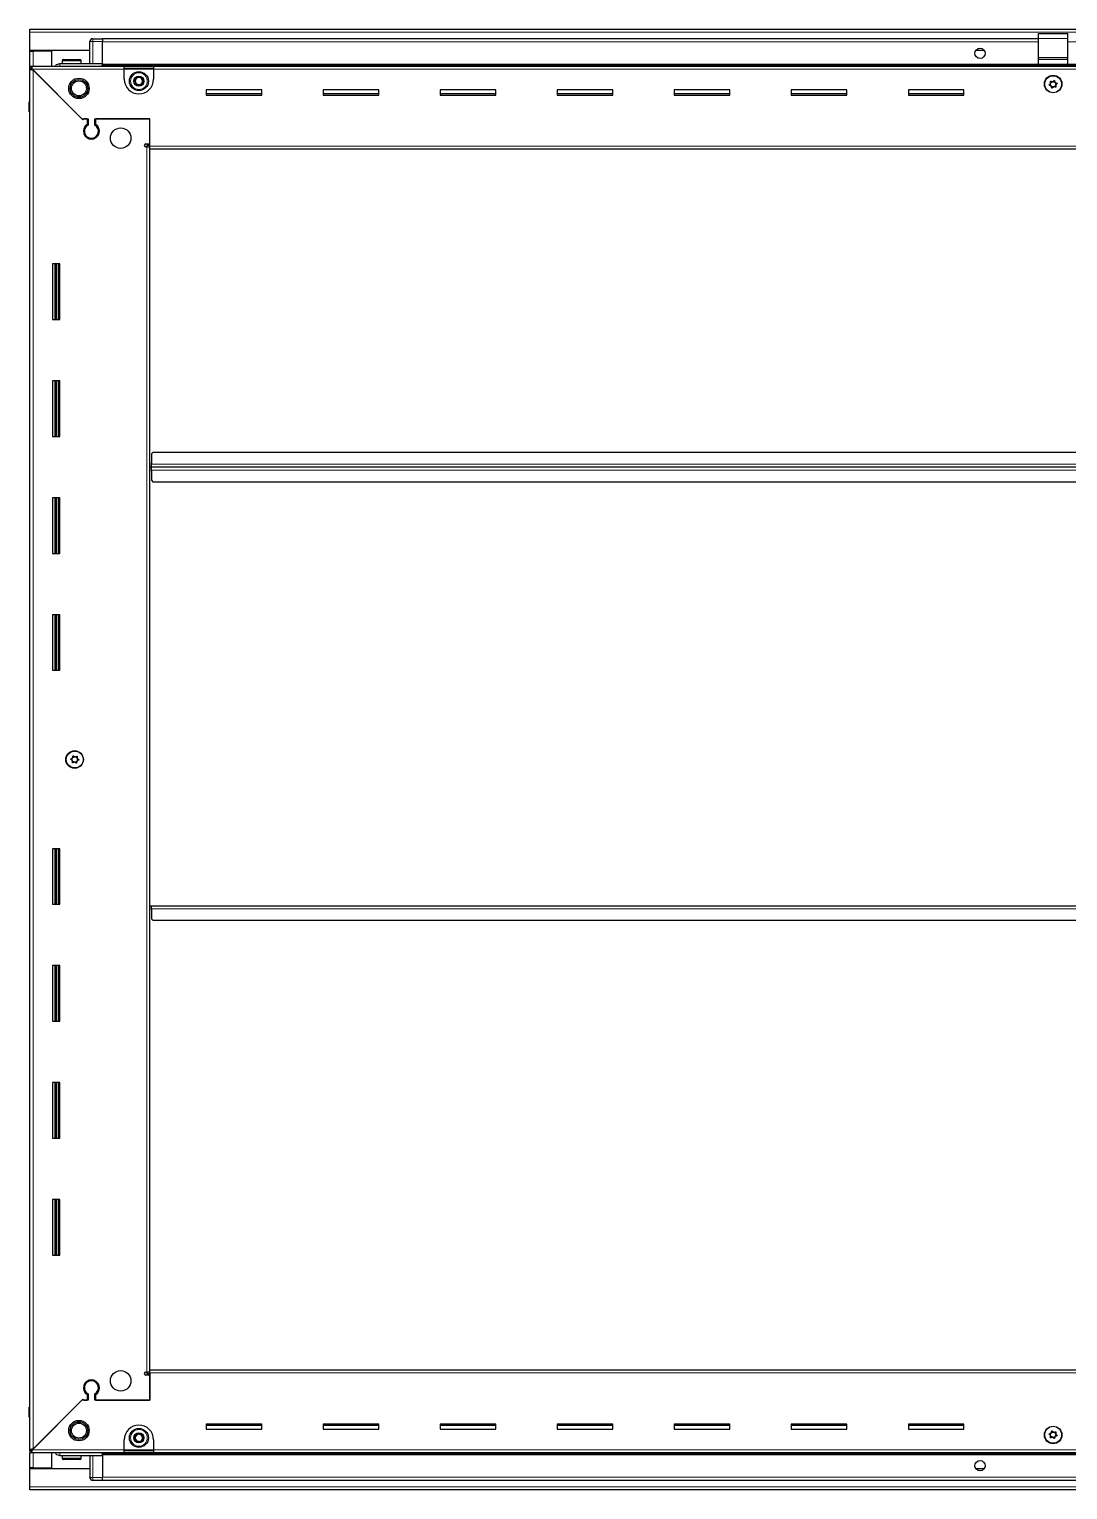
# Model space of a CAD drawing. Header units: millimetres. Extents: x 1219 to 5897, y -844 to 1914.
# Drawn here: x 4421 to 5131, y 677 to 1676 of the extents above; entities that cross this region are included whole.
import ezdxf

# ---------------------------------------------------------------- set-up
doc = ezdxf.new("R2010")
doc.units = ezdxf.units.MM

msp = doc.modelspace()

# ---------------------------------------------------------------- linework, layer by layer
at = {"color": 7, "linetype": 'Continuous', "lineweight": 25}
for p, q in [((4421.93, 1673.72), (4421.93, 1675.82)), ((4421.93, 1675.82), (5820.93, 1675.82)), ((4421.93, 1661.32), (4421.93, 1673.72)), ((4463.6, 1668.82), (4463.6, 1668.82)), ((4464.93, 1669.32), (4471.43, 1669.32)), ((4464.93, 1669.32), (4471.43, 1669.32)), ((4471.43, 1669.32), (4471.43, 1669.32)), ((4471.43, 1669.32), (4471.43, 1669.32)), ((4471.43, 1669.32), (4471.43, 1667.32)), ((5111.43, 1669.17), (4471.43, 1669.17)), ((5111.43, 1672.82), (5131.43, 1672.82)), ((5111.43, 1669.56), (5111.43, 1672.82)), ((5111.43, 1656.41), (5111.43, 1669.56)), ((5131.43, 1669.56), (5131.43, 1672.82)), ((5131.43, 1656.41), (5131.43, 1669.56)), ((4462.93, 1661.32), (4421.93, 1661.32)), ((4421.93, 1660.82), (4421.93, 1661.32)), ((4421.93, 1660.82), (4424.03, 1660.82)), ((4421.93, 1650.57), (4421.93, 1660.82)), ((4423.43, 1660.82), (4423.43, 1661.32)), ((4436.93, 1660.82), (4424.03, 1660.82)), ((4436.93, 1650.57), (4436.93, 1660.82)), ((4462.93, 1652.32), (4462.93, 1667.32)), ((4471.43, 1652.32), (4471.43, 1667.32)), ((5074.3, 1661.32), (5068.55, 1661.32)), ((4421.93, 1649.07), (4421.93, 1650.57)), ((4421.93, 1650.57), (4422.93, 1650.57)), ((4421.93, 1648.57), (4421.93, 1649.07)), ((4421.93, 1649.07), (4422.93, 1649.07)), ((4421.93, 704.07), (4421.93, 1648.57)), ((4423.43, 1648.57), (4421.93, 1648.57)), ((4422.93, 1650.57), (4486.43, 1650.57)), ((4422.93, 1649.07), (4422.93, 1650.57)), ((4423.53, 1648.47), (4457.43, 1614.57)), ((4442.43, 1652.32), (4471.43, 1652.32)), ((4443.93, 1654.22), (4443.93, 1652.32)), ((4444.73, 1655.02), (4456.13, 1655.02)), ((4456.93, 1652.32), (4456.93, 1654.22)), ((4471.35, 1650.57), (4471.43, 1652.29)), ((4471.43, 1652.32), (4471.43, 1651.82)), ((4471.43, 1651.17), (5771.43, 1651.17)), ((4486.43, 1648.47), (4486.43, 1650.57)), ((4486.43, 1650.57), (4506.43, 1650.57)), ((4486.43, 1649.07), (4506.43, 1649.07)), ((4486.43, 1641.57), (4486.43, 1648.47)), ((4506.43, 1650.57), (5736.43, 1650.57)), ((4506.43, 1650.57), (4506.43, 1648.47)), ((4506.43, 1648.47), (4506.43, 1641.57)), ((5111.43, 1655.32), (5111.43, 1656.41)), ((5111.43, 1655.32), (5131.43, 1655.32)), ((5111.43, 1651.82), (5111.43, 1655.32)), ((5111.43, 1651.82), (5131.43, 1651.82)), ((5115.43, 1651.82), (5115.43, 1651.17)), ((5117.93, 1651.17), (5117.93, 1651.82)), ((5124.93, 1651.17), (5124.93, 1651.82)), ((5127.43, 1651.17), (5127.43, 1651.82)), ((5131.43, 1655.32), (5131.43, 1656.41)), ((5131.43, 1651.82), (5131.43, 1655.32)), ((4458.13, 1613.87), (4424.03, 1647.97)), ((4580.43, 1634.32), (4542.43, 1634.32)), ((4542.43, 1634.32), (4542.43, 1630.82)), ((4580.43, 1631.57), (4542.43, 1631.57)), ((4542.43, 1630.82), (4580.43, 1630.82)), ((4580.43, 1630.82), (4580.43, 1634.32)), ((4660.43, 1634.32), (4622.43, 1634.32)), ((4622.43, 1634.32), (4622.43, 1630.82)), ((4660.43, 1631.57), (4622.43, 1631.57)), ((4622.43, 1630.82), (4660.43, 1630.82)), ((4660.43, 1630.82), (4660.43, 1634.32)), ((4740.43, 1634.32), (4702.43, 1634.32)), ((4702.43, 1634.32), (4702.43, 1630.82)), ((4740.43, 1631.57), (4702.43, 1631.57)), ((4702.43, 1630.82), (4740.43, 1630.82)), ((4740.43, 1630.82), (4740.43, 1634.32)), ((4820.43, 1634.32), (4782.43, 1634.32)), ((4782.43, 1634.32), (4782.43, 1630.82)), ((4820.43, 1631.57), (4782.43, 1631.57)), ((4782.43, 1630.82), (4820.43, 1630.82)), ((4820.43, 1630.82), (4820.43, 1634.32)), ((4900.43, 1634.32), (4862.43, 1634.32)), ((4862.43, 1634.32), (4862.43, 1630.82)), ((4900.43, 1631.57), (4862.43, 1631.57)), ((4862.43, 1630.82), (4900.43, 1630.82)), ((4900.43, 1630.82), (4900.43, 1634.32)), ((4980.43, 1634.32), (4942.43, 1634.32)), ((4942.43, 1634.32), (4942.43, 1630.82)), ((4980.43, 1631.57), (4942.43, 1631.57)), ((4942.43, 1630.82), (4980.43, 1630.82)), ((4980.43, 1630.82), (4980.43, 1634.32)), ((5060.43, 1634.32), (5022.43, 1634.32)), ((5022.43, 1634.32), (5022.43, 1630.82)), ((5060.43, 1631.57), (5022.43, 1631.57)), ((5022.43, 1630.82), (5060.43, 1630.82)), ((5060.43, 1630.82), (5060.43, 1634.32)), ((4421.43, 1625.82), (4421.43, 1619.32)), ((4421.43, 1619.32), (4421.43, 1625.82)), ((4421.43, 1619.32), (4421.43, 1619.32)), ((4421.93, 1619.32), (4421.43, 1619.32)), ((4421.58, 1619.32), (4421.58, 733.32)), ((4457.43, 1614.57), (4461.63, 1614.57)), ((4458.83, 1614.57), (4458.13, 1613.87)), ((4460.93, 1614.57), (4458.83, 1614.57)), ((4460.93, 1614.57), (4460.93, 1610.68)), ((4461.63, 1614.57), (4461.63, 1610.29)), ((4466.23, 1614.57), (4503.93, 1614.57)), ((4466.23, 1610.29), (4466.23, 1614.57)), ((4466.93, 1610.68), (4466.93, 1614.57)), ((4503.93, 1614.57), (4466.93, 1614.57)), ((4503.93, 1595.92), (4503.93, 1614.57)), ((4503.93, 1597.32), (4503.93, 1614.57)), ((4461.93, 1601.71), (4461.93, 1600.95)), ((4501.08, 1597.32), (4503.93, 1597.32)), ((4501.83, 1595.32), (4501.08, 1595.32)), ((4501.83, 1595.32), (4503.93, 1595.32)), ((4503.93, 1596.32), (4501.93, 1596.32)), ((4501.93, 1596.32), (4501.93, 1595.32)), ((4503.93, 1593.82), (4503.93, 1595.92)), ((5738.93, 1593.82), (4503.93, 1593.82)), ((4503.93, 758.82), (4503.93, 1593.82)), ((4442.43, 1515.32), (4437.43, 1515.32)), ((4437.43, 1515.32), (4437.43, 1477.32)), ((4439.58, 1477.32), (4439.58, 1515.32)), ((4441.37, 1477.32), (4441.37, 1515.32)), ((4441.4, 1477.32), (4441.4, 1515.32)), ((4442.43, 1477.32), (4442.43, 1515.32)), ((4437.43, 1477.32), (4442.43, 1477.32)), ((4442.43, 1435.32), (4437.43, 1435.32)), ((4437.43, 1435.32), (4437.43, 1397.32)), ((4439.58, 1397.32), (4439.58, 1435.32)), ((4441.37, 1397.32), (4441.37, 1435.32)), ((4441.4, 1397.32), (4441.4, 1435.32)), ((4442.43, 1397.32), (4442.43, 1435.32)), ((4437.43, 1397.32), (4442.43, 1397.32)), ((4504.93, 1379.17), (4504.68, 1379.17)), ((4504.68, 1379.17), (4504.68, 1376.32)), ((4505.93, 1386.32), (4504.93, 1385.32)), ((4504.93, 1385.32), (4504.93, 1378.42)), ((5736.93, 1386.32), (4505.93, 1386.32)), ((4504.68, 1376.32), (4503.93, 1376.32)), ((4504.68, 1376.32), (4504.68, 1373.47)), ((4504.68, 1373.47), (4504.93, 1373.47)), ((4504.93, 1376.32), (4504.93, 1378.42)), ((4504.93, 1374.22), (4504.93, 1376.32)), ((5737.93, 1376.32), (4504.93, 1376.32)), ((4504.93, 1374.22), (4504.93, 1367.32)), ((4504.93, 1367.32), (4505.93, 1366.32)), ((4505.93, 1366.32), (5736.93, 1366.32)), ((4442.43, 1355.32), (4437.43, 1355.32)), ((4437.43, 1355.32), (4437.43, 1317.32)), ((4439.58, 1317.32), (4439.58, 1355.32)), ((4441.37, 1317.32), (4441.37, 1355.32)), ((4441.4, 1317.32), (4441.4, 1355.32)), ((4442.43, 1317.32), (4442.43, 1355.32)), ((4437.43, 1317.32), (4442.43, 1317.32)), ((4442.43, 1275.32), (4437.43, 1275.32)), ((4437.43, 1275.32), (4437.43, 1237.32)), ((4439.58, 1237.32), (4439.58, 1275.32)), ((4441.37, 1237.32), (4441.37, 1275.32)), ((4441.4, 1237.32), (4441.4, 1275.32)), ((4442.43, 1237.32), (4442.43, 1275.32)), ((4437.43, 1237.32), (4442.43, 1237.32)), ((4442.43, 1115.32), (4437.43, 1115.32)), ((4437.43, 1115.32), (4437.43, 1077.32)), ((4439.58, 1077.32), (4439.58, 1115.32)), ((4441.37, 1077.32), (4441.37, 1115.32)), ((4441.4, 1077.32), (4441.4, 1115.32)), ((4442.43, 1077.32), (4442.43, 1115.32)), ((4437.43, 1077.32), (4442.43, 1077.32)), ((4503.93, 1076.32), (4504.68, 1076.32)), ((4504.68, 1076.32), (4504.68, 1073.47)), ((4504.68, 1073.47), (4504.93, 1073.47)), ((4504.93, 1074.22), (4504.93, 1076.32)), ((4504.93, 1076.32), (5737.93, 1076.32)), ((4504.93, 1074.22), (4504.93, 1067.32)), ((4504.93, 1067.32), (4505.93, 1066.32)), ((4505.93, 1066.32), (5736.93, 1066.32)), ((4442.43, 1035.32), (4437.43, 1035.32)), ((4437.43, 1035.32), (4437.43, 997.32)), ((4439.58, 997.32), (4439.58, 1035.32)), ((4441.37, 997.32), (4441.37, 1035.32)), ((4441.4, 997.32), (4441.4, 1035.32)), ((4442.43, 997.32), (4442.43, 1035.32)), ((4437.43, 997.32), (4442.43, 997.32)), ((4442.43, 955.32), (4437.43, 955.32)), ((4437.43, 955.32), (4437.43, 917.32)), ((4439.58, 917.32), (4439.58, 955.32)), ((4441.37, 917.32), (4441.37, 955.32)), ((4441.4, 917.32), (4441.4, 955.32)), ((4442.43, 917.32), (4442.43, 955.32)), ((4437.43, 917.32), (4442.43, 917.32)), ((4442.43, 875.32), (4437.43, 875.32)), ((4437.43, 875.32), (4437.43, 837.32)), ((4439.58, 837.32), (4439.58, 875.32)), ((4441.37, 837.32), (4441.37, 875.32)), ((4441.4, 837.32), (4441.4, 875.32)), ((4442.43, 837.32), (4442.43, 875.32)), ((4437.43, 837.32), (4442.43, 837.32)), ((4461.93, 751.7), (4461.93, 750.94)), ((4501.08, 757.32), (4501.83, 757.32)), ((4503.93, 755.32), (4501.08, 755.32)), ((4503.93, 757.32), (4501.83, 757.32)), ((4501.93, 757.32), (4501.93, 756.32)), ((4501.93, 756.32), (4503.93, 756.32)), ((4503.93, 756.72), (4503.93, 758.82)), ((4503.93, 758.82), (5738.93, 758.82)), ((4503.93, 756.72), (4503.93, 738.07)), ((4503.93, 738.07), (4503.93, 755.32)), ((4460.93, 741.96), (4460.93, 738.07)), ((4461.63, 742.36), (4461.63, 738.07)), ((4466.23, 738.07), (4466.23, 742.36)), ((4466.93, 738.07), (4466.93, 741.96)), ((4421.43, 733.32), (4421.43, 733.32)), ((4421.43, 726.82), (4421.43, 733.32)), ((4421.43, 733.32), (4421.43, 733.32)), ((4421.43, 733.32), (4421.43, 726.82)), ((4421.93, 733.32), (4421.43, 733.32)), ((4457.43, 738.07), (4423.53, 704.17)), ((4424.03, 704.67), (4458.13, 738.77)), ((4461.63, 738.07), (4457.43, 738.07)), ((4458.13, 738.77), (4458.83, 738.07)), ((4458.83, 738.07), (4460.93, 738.07)), ((4503.93, 738.07), (4466.23, 738.07)), ((4466.93, 738.07), (4503.93, 738.07)), ((4421.93, 725.5), (4421.93, 725.5)), ((4580.43, 721.82), (4542.43, 721.82)), ((4542.43, 721.82), (4542.43, 718.32)), ((4542.43, 721.07), (4580.43, 721.07)), ((4580.43, 718.32), (4580.43, 721.82)), ((4660.43, 721.82), (4622.43, 721.82)), ((4622.43, 721.82), (4622.43, 718.32)), ((4622.43, 721.07), (4660.43, 721.07)), ((4660.43, 718.32), (4660.43, 721.82)), ((4740.43, 721.82), (4702.43, 721.82)), ((4702.43, 721.82), (4702.43, 718.32)), ((4702.43, 721.07), (4740.43, 721.07)), ((4740.43, 718.32), (4740.43, 721.82)), ((4820.43, 721.82), (4782.43, 721.82)), ((4782.43, 721.82), (4782.43, 718.32)), ((4782.43, 721.07), (4820.43, 721.07)), ((4820.43, 718.32), (4820.43, 721.82)), ((4900.43, 721.82), (4862.43, 721.82)), ((4862.43, 721.82), (4862.43, 718.32)), ((4862.43, 721.07), (4900.43, 721.07)), ((4900.43, 718.32), (4900.43, 721.82)), ((4980.43, 721.82), (4942.43, 721.82)), ((4942.43, 721.82), (4942.43, 718.32)), ((4942.43, 721.07), (4980.43, 721.07)), ((4980.43, 718.32), (4980.43, 721.82)), ((5060.43, 721.82), (5022.43, 721.82)), ((5022.43, 721.82), (5022.43, 718.32)), ((5022.43, 721.07), (5060.43, 721.07)), ((5060.43, 718.32), (5060.43, 721.82)), ((4486.43, 704.17), (4486.43, 711.07)), ((4506.43, 711.07), (4506.43, 704.17)), ((4542.43, 718.32), (4580.43, 718.32)), ((4622.43, 718.32), (4660.43, 718.32)), ((4702.43, 718.32), (4740.43, 718.32)), ((4782.43, 718.32), (4820.43, 718.32)), ((4862.43, 718.32), (4900.43, 718.32)), ((4942.43, 718.32), (4980.43, 718.32)), ((5022.43, 718.32), (5060.43, 718.32)), ((4421.93, 703.57), (4421.93, 704.07)), ((4423.43, 704.07), (4421.93, 704.07)), ((4421.93, 703.57), (4421.93, 702.07)), ((4422.93, 703.57), (4421.93, 703.57)), ((4421.93, 691.82), (4421.93, 702.07)), ((4422.93, 702.07), (4421.93, 702.07)), ((4422.93, 703.57), (4422.93, 702.07)), ((4486.43, 702.07), (4422.93, 702.07)), ((4436.93, 691.82), (4436.93, 702.07)), ((4442.43, 700.32), (4471.43, 700.32)), ((4443.93, 700.32), (4443.93, 698.42)), ((4456.93, 698.42), (4456.93, 700.32)), ((4462.93, 700.32), (4462.93, 685.32)), ((4471.43, 700.36), (4471.35, 702.07)), ((5771.43, 701.47), (4471.43, 701.47)), ((4471.43, 700.32), (4471.43, 700.82)), ((4471.43, 700.32), (4471.43, 685.32)), ((4486.43, 702.07), (4486.43, 704.17)), ((4506.43, 703.57), (4486.43, 703.57)), ((4506.43, 702.07), (4486.43, 702.07)), ((4506.43, 704.17), (4506.43, 702.07)), ((5736.43, 702.07), (4506.43, 702.07)), ((4424.03, 691.82), (4421.93, 691.82)), ((4421.93, 691.32), (4421.93, 691.82)), ((4421.93, 678.92), (4421.93, 691.32)), ((4421.93, 691.32), (4462.93, 691.32)), ((4423.43, 691.32), (4423.43, 691.82)), ((4424.03, 691.82), (4436.93, 691.82)), ((4448.5, 697.62), (4444.73, 697.62)), ((4456.13, 697.62), (4448.5, 697.62)), ((5068.55, 691.32), (5074.3, 691.32)), ((4462.93, 685.32), (4462.93, 685.32)), ((4464.93, 683.32), (4471.43, 683.32)), ((4464.93, 683.32), (4471.43, 683.32)), ((4471.43, 683.32), (4471.43, 685.32)), ((4471.43, 683.47), (5771.43, 683.47)), ((4471.43, 683.32), (4471.43, 683.32)), ((4421.93, 676.82), (4421.93, 678.92)), ((5820.93, 676.82), (4421.93, 676.82))]:
    msp.add_line(p, q, dxfattribs=at)
at = {"color": 8, "linetype": 'Continuous', "lineweight": 18}
for p, q in [((5820.93, 1673.72), (4421.93, 1673.72)), ((4464.93, 1669.32), (4464.93, 1667.32)), ((5111.43, 1669.56), (5131.43, 1669.56)), ((4424.03, 1660.82), (4424.03, 1661.32)), ((4424.03, 1650.57), (4424.03, 1660.82)), ((4462.93, 1667.32), (4464.93, 1667.32)), ((4464.93, 1667.32), (4464.93, 1652.32)), ((4471.43, 1667.32), (4464.93, 1667.32)), ((5111.43, 1667.17), (4471.43, 1667.17)), ((5771.43, 1667.17), (5131.43, 1667.17)), ((4486.43, 1648.47), (4423.53, 1648.47)), ((4443.93, 1654.22), (4456.93, 1654.22)), ((5111.43, 1651.82), (4471.43, 1651.82)), ((5771.43, 1650.59), (4471.43, 1650.59)), ((4486.43, 1648.47), (4506.43, 1648.47)), ((5736.43, 1648.47), (4506.43, 1648.47)), ((5111.43, 1656.41), (5131.43, 1656.41)), ((5117.43, 1651.17), (5117.43, 1651.82)), ((5125.43, 1651.17), (5125.43, 1651.82)), ((5771.43, 1651.82), (5131.43, 1651.82)), ((4424.03, 1647.97), (4424.03, 704.67)), ((4421.93, 1625.82), (4421.43, 1625.82)), ((4501.83, 757.32), (4501.83, 1595.32)), ((4503.93, 1595.92), (5738.93, 1595.92)), ((4438.93, 1515.32), (4438.93, 1477.32)), ((4440.16, 1515.32), (4440.16, 1477.32)), ((4438.93, 1435.32), (4438.93, 1397.32)), ((4440.16, 1435.32), (4440.16, 1397.32)), ((5737.93, 1378.42), (4504.93, 1378.42)), ((4504.93, 1374.22), (5737.93, 1374.22)), ((4438.93, 1355.32), (4438.93, 1317.32)), ((4440.16, 1355.32), (4440.16, 1317.32)), ((4438.93, 1275.32), (4438.93, 1237.32)), ((4440.16, 1275.32), (4440.16, 1237.32)), ((4438.93, 1115.32), (4438.93, 1077.32)), ((4440.16, 1115.32), (4440.16, 1077.32)), ((4504.93, 1074.22), (5737.93, 1074.22)), ((4438.93, 1035.32), (4438.93, 997.32)), ((4440.16, 1035.32), (4440.16, 997.32)), ((4438.93, 955.32), (4438.93, 917.32)), ((4440.16, 955.32), (4440.16, 917.32)), ((4438.93, 875.32), (4438.93, 837.32)), ((4440.16, 875.32), (4440.16, 837.32)), ((5738.93, 756.72), (4503.93, 756.72)), ((4421.93, 726.82), (4421.43, 726.82)), ((4423.53, 704.17), (4486.43, 704.17)), ((4424.03, 691.82), (4424.03, 702.07)), ((4464.93, 685.32), (4464.93, 700.32)), ((4471.43, 702.06), (5771.43, 702.06)), ((4471.43, 700.82), (5771.43, 700.82)), ((4506.43, 704.17), (4486.43, 704.17)), ((4506.43, 704.17), (5736.43, 704.17)), ((4424.03, 691.32), (4424.03, 691.82)), ((4448.23, 698.42), (4443.93, 698.42)), ((4456.93, 698.42), (4448.23, 698.42)), ((4462.93, 685.32), (4464.93, 685.32)), ((4464.93, 683.32), (4464.93, 685.32)), ((4471.43, 685.32), (4464.93, 685.32)), ((4471.43, 685.47), (5771.43, 685.47)), ((5820.93, 678.92), (4421.93, 678.92))]:
    msp.add_line(p, q, dxfattribs=at)
at = {"color": 7, "linetype": 'Continuous', "lineweight": 25, "flags": 128}
msp.add_lwpolyline([(4463.07, 684.57), (4462.96, 684.93), (4462.93, 685.32)], dxfattribs=at)
at = {"color": 7, "linetype": 'Continuous', "lineweight": 25}
for centre, radius in [((5071.43, 1659.32), 3.5), ((4455.43, 1635.32), 7), ((4455.43, 1635.32), 6.02), ((4455.43, 1635.32), 5.1), ((4496.43, 1640.32), 6.5), ((4496.43, 1640.32), 3.46), ((5121.43, 1638.32), 6), ((5121.43, 1638.17), 5.79), ((5121.43, 1638.17), 1.85), ((4483.93, 1601.32), 7), ((4452.43, 1176.32), 6), ((4452.58, 1176.32), 5.79), ((4452.58, 1176.32), 1.85), ((4483.93, 751.32), 7), ((4455.43, 717.32), 7), ((4455.43, 717.32), 6.02), ((4455.43, 717.32), 5.1), ((5121.43, 714.32), 6), ((5121.43, 714.47), 5.79), ((4496.43, 712.32), 6.5), ((4496.43, 712.32), 3.46), ((5121.43, 714.47), 1.85), ((5071.43, 693.32), 3.5)]:
    msp.add_circle(centre, radius, dxfattribs=at)
at = {"color": 8, "linetype": 'Continuous', "lineweight": 18}
for centre in [(4496.43, 1640.32), (4496.43, 712.32)]:
    msp.add_circle(centre, 5.7, dxfattribs=at)
at = {"color": 7, "linetype": 'Continuous', "lineweight": 25}
for centre, radius, start, end in [((4464.93, 1667.32), 2, 90, 180), ((4464.93, 1667.32), 2, 90, 131.40962), ((4444.73, 1654.22), 0.8, 90, 180), ((4456.13, 1654.22), 0.8, 0, 90), ((4462.73, 1652.52), 0.2, 270, 0), ((4496.43, 1641.57), 10, 180, 270), ((4496.43, 1640.32), 2.5, 134.01559, 194.01559), ((4496.43, 1640.32), 2.5, 194.01559, 254.01559), ((4496.43, 1640.32), 2.5, 74.01559, 134.01559), ((4496.43, 1640.32), 2.5, 254.01559, 314.01559), ((4496.43, 1641.57), 10, 270, 0), ((4496.43, 1640.32), 2.5, 14.01559, 74.01559), ((4496.43, 1640.32), 2.5, 314.01559, 14.01559), ((4423.43, 1625.82), 2, 138.59038, 180), ((4463.93, 1606.07), 5.5, 123.05573, 56.94427), ((4463.93, 1606.07), 4.8, 118.63099, 61.36901), ((4501.08, 1596.32), 1, 90, 270), ((4463.93, 746.57), 5.5, 303.05573, 236.94427), ((4463.93, 746.57), 4.8, 298.63099, 241.36901), ((4501.08, 756.32), 1, 90, 270), ((4423.43, 726.82), 2, 180, 221.40962), ((4496.43, 711.07), 10, 90, 180), ((4496.43, 711.07), 10, 0, 90), ((4496.43, 712.32), 2.5, 127.47401, 187.47401), ((4496.43, 712.32), 2.5, 187.47401, 247.47401), ((4496.43, 712.32), 2.5, 67.47401, 127.47401), ((4496.43, 712.32), 2.5, 247.47401, 307.47401), ((4496.43, 712.32), 2.5, 7.47401, 67.47401), ((4496.43, 712.32), 2.5, 307.47401, 7.47401), ((4462.73, 700.12), 0.2, 0, 90), ((4444.73, 698.42), 0.8, 180, 270), ((4456.13, 698.42), 0.8, 270, 0), ((4464.93, 685.32), 2, 180, 270)]:
    msp.add_arc(centre, radius, start, end, dxfattribs=at)
for points, knots in [([(4421.93, 1648.57), (4421.95, 1648.53), (4422, 1648.44), (4422.4, 1648.3), (4422.96, 1648.17), (4423.54, 1648.06), (4423.9, 1648), (4424.03, 1647.97)], [0, 0, 0, 0, 0.230255, 0.448522, 0.666786, 0.88505, 1, 1, 1, 1]), ([(4423.53, 1648.47), (4423.48, 1648.73), (4423.39, 1649.22), (4423.26, 1649.86), (4423.13, 1650.33), (4423.02, 1650.55), (4422.95, 1650.57), (4422.93, 1650.57)], [0, 0, 0, 0, 0.230255, 0.448522, 0.666786, 0.88505, 1, 1, 1, 1]), ([(4439.21, 1650.57), (4439.33, 1650.77), (4439.72, 1651.42), (4440.87, 1652.13), (4441.91, 1652.26), (4442.43, 1652.32)], [0, 0, 0, 0, 0.18225, 0.591125, 1, 1, 1, 1]), ([(4471.43, 1652.32), (4471.43, 1652.29), (4471.43, 1652.21), (4471.43, 1651.59), (4471.43, 1651.03), (4471.43, 1650.66), (4471.43, 1650.65)], [0, 0, 0, 0, 0.330267, 0.660534, 0.990802, 1, 1, 1, 1]), ([(4493.65, 1641.12), (4494.02, 1641.48), (4494.72, 1642.15), (4495.41, 1642.81), (4495.73, 1643.12)], [0, 0, 0, 0, 0.534686, 1, 1, 1, 1]), ([(4494.35, 1638.32), (4494.27, 1638.65), (4494.07, 1639.45), (4493.83, 1640.42), (4493.68, 1641), (4493.65, 1641.12)], [0, 0, 0, 0, 0.362901, 0.866875, 1, 1, 1, 1]), ([(4495.73, 1643.12), (4496.22, 1642.98), (4497.15, 1642.72), (4498.07, 1642.45), (4498.5, 1642.33)], [0, 0, 0, 0, 0.534686, 1, 1, 1, 1]), ([(4499.2, 1639.53), (4498.83, 1639.17), (4498.14, 1638.5), (4497.45, 1637.83), (4497.13, 1637.52)], [0, 0, 0, 0, 0.534686, 1, 1, 1, 1]), ([(4498.5, 1642.33), (4498.53, 1642.21), (4498.68, 1641.63), (4498.92, 1640.66), (4499.12, 1639.86), (4499.2, 1639.53)], [0, 0, 0, 0, 0.133125, 0.637099, 1, 1, 1, 1]), ([(5119.54, 1640.24), (5119.53, 1640.23), (5119.52, 1640.21), (5119.51, 1640.15), (5119.52, 1640.01), (5119.62, 1639.64), (5119.75, 1639.11), (5119.59, 1638.5), (5119.23, 1638.13), (5118.93, 1637.88), (5118.75, 1637.72), (5118.7, 1637.64), (5118.69, 1637.6), (5118.69, 1637.57), (5118.71, 1637.54), (5118.76, 1637.49), (5119.01, 1637.39), (5119.47, 1637.29), (5120.11, 1636.98), (5120.36, 1636.31), (5120.42, 1635.84), (5120.5, 1635.58), (5120.54, 1635.53), (5120.56, 1635.51), (5120.6, 1635.5), (5120.63, 1635.51), (5120.67, 1635.52), (5120.74, 1635.57), (5120.91, 1635.72), (5121.18, 1635.99), (5121.58, 1636.31), (5122.21, 1636.42), (5122.71, 1636.23), (5123.08, 1636.1), (5123.23, 1636.07), (5123.29, 1636.09), (5123.31, 1636.1), (5123.33, 1636.13), (5123.34, 1636.19), (5123.33, 1636.34), (5123.24, 1636.71), (5123.1, 1637.23), (5123.27, 1637.84), (5123.62, 1638.21), (5123.93, 1638.46), (5124.1, 1638.63), (5124.15, 1638.71), (5124.17, 1638.75), (5124.16, 1638.78), (5124.14, 1638.81), (5124.09, 1638.85), (5123.84, 1638.95), (5123.38, 1639.06), (5122.74, 1639.37), (5122.49, 1640.03), (5122.43, 1640.51), (5122.35, 1640.76), (5122.31, 1640.82), (5122.29, 1640.84), (5122.26, 1640.85), (5122.22, 1640.84), (5122.18, 1640.82), (5122.11, 1640.78), (5121.94, 1640.63), (5121.67, 1640.36), (5121.27, 1640.04), (5120.65, 1639.93), (5120.14, 1640.11), (5119.77, 1640.25), (5119.62, 1640.27), (5119.57, 1640.26), (5119.55, 1640.25), (5119.54, 1640.24)], [0, 0, 0, 0, 0.002009, 0.00442, 0.009365, 0.025528, 0.067705, 0.095786, 0.124646, 0.150342, 0.160519, 0.163394, 0.165697, 0.167245, 0.168874, 0.17077, 0.178606, 0.211994, 0.249994, 0.287995, 0.321383, 0.329219, 0.331115, 0.332744, 0.334292, 0.336217, 0.338535, 0.341318, 0.349662, 0.375358, 0.404217, 0.432298, 0.474475, 0.490639, 0.496669, 0.49844, 0.5, 0.502009, 0.50442, 0.509365, 0.525528, 0.567705, 0.595786, 0.624646, 0.650342, 0.660519, 0.663394, 0.665697, 0.667245, 0.668874, 0.67077, 0.678606, 0.711994, 0.749994, 0.787995, 0.821383, 0.829219, 0.831115, 0.832744, 0.834292, 0.836217, 0.838535, 0.841318, 0.849662, 0.875358, 0.904217, 0.932298, 0.974475, 0.990639, 0.996669, 0.99844, 1, 1, 1, 1]), ([(4497.13, 1637.52), (4496.63, 1637.66), (4495.7, 1637.93), (4494.78, 1638.19), (4494.35, 1638.32)], [0, 0, 0, 0, 0.534686, 1, 1, 1, 1]), ([(4454.21, 1178.6), (4454.2, 1178.6), (4454.18, 1178.61), (4454.12, 1178.61), (4453.98, 1178.57), (4453.63, 1178.4), (4453.15, 1178.15), (4452.52, 1178.19), (4452.08, 1178.47), (4451.77, 1178.71), (4451.58, 1178.85), (4451.49, 1178.88), (4451.45, 1178.89), (4451.42, 1178.87), (4451.39, 1178.85), (4451.36, 1178.79), (4451.31, 1178.53), (4451.31, 1178.05), (4451.13, 1177.36), (4450.54, 1176.98), (4450.09, 1176.82), (4449.85, 1176.7), (4449.8, 1176.64), (4449.79, 1176.61), (4449.79, 1176.58), (4449.8, 1176.55), (4449.83, 1176.51), (4449.89, 1176.46), (4450.07, 1176.32), (4450.39, 1176.11), (4450.79, 1175.79), (4451.02, 1175.2), (4450.94, 1174.66), (4450.89, 1174.28), (4450.9, 1174.13), (4450.92, 1174.07), (4450.94, 1174.05), (4450.98, 1174.03), (4451.03, 1174.04), (4451.17, 1174.08), (4451.52, 1174.25), (4452, 1174.49), (4452.63, 1174.46), (4453.07, 1174.18), (4453.38, 1173.94), (4453.57, 1173.8), (4453.66, 1173.77), (4453.7, 1173.76), (4453.74, 1173.77), (4453.76, 1173.8), (4453.79, 1173.86), (4453.84, 1174.12), (4453.84, 1174.6), (4454.02, 1175.29), (4454.62, 1175.67), (4455.06, 1175.82), (4455.3, 1175.95), (4455.35, 1176), (4455.36, 1176.03), (4455.36, 1176.06), (4455.35, 1176.1), (4455.32, 1176.13), (4455.27, 1176.19), (4455.08, 1176.33), (4454.76, 1176.53), (4454.37, 1176.86), (4454.13, 1177.45), (4454.21, 1177.98), (4454.26, 1178.37), (4454.26, 1178.52), (4454.23, 1178.57), (4454.22, 1178.59), (4454.21, 1178.6)], [0, 0, 0, 0, 0.002009, 0.00442, 0.009365, 0.025528, 0.067705, 0.095786, 0.124646, 0.150342, 0.160519, 0.163394, 0.165697, 0.167245, 0.168874, 0.17077, 0.178606, 0.211994, 0.249994, 0.287995, 0.321383, 0.329219, 0.331115, 0.332744, 0.334292, 0.336217, 0.338535, 0.341318, 0.349662, 0.375358, 0.404217, 0.432298, 0.474475, 0.490639, 0.496669, 0.49844, 0.5, 0.502009, 0.50442, 0.509365, 0.525528, 0.567705, 0.595786, 0.624646, 0.650342, 0.660519, 0.663394, 0.665697, 0.667245, 0.668874, 0.67077, 0.678606, 0.711994, 0.749994, 0.787995, 0.821383, 0.829219, 0.831115, 0.832744, 0.834292, 0.836217, 0.838535, 0.841318, 0.849662, 0.875358, 0.904217, 0.932298, 0.974475, 0.990639, 0.996669, 0.99844, 1, 1, 1, 1]), ([(4493.76, 713.43), (4493.86, 713.51), (4494.33, 713.87), (4495.12, 714.48), (4495.78, 714.98), (4496.05, 715.19)], [0, 0, 0, 0, 0.133125, 0.637099, 1, 1, 1, 1]), ([(4494.13, 710.57), (4494.07, 711.08), (4493.94, 712.03), (4493.82, 712.99), (4493.76, 713.43)], [0, 0, 0, 0, 0.5346859, 1, 1, 1, 1]), ([(4496.8, 709.46), (4496.33, 709.66), (4495.43, 710.03), (4494.55, 710.4), (4494.13, 710.57)], [0, 0, 0, 0, 0.534686, 1, 1, 1, 1]), ([(4496.05, 715.19), (4496.53, 714.99), (4497.42, 714.62), (4498.3, 714.25), (4498.72, 714.08)], [0, 0, 0, 0, 0.534686, 1, 1, 1, 1]), ([(4499.09, 711.22), (4498.82, 711.01), (4498.17, 710.51), (4497.38, 709.9), (4496.9, 709.54), (4496.8, 709.46)], [0, 0, 0, 0, 0.3629006, 0.8668753, 1, 1, 1, 1]), ([(4498.72, 714.08), (4498.78, 713.57), (4498.91, 712.61), (4499.03, 711.66), (4499.09, 711.22)], [0, 0, 0, 0, 0.534686, 1, 1, 1, 1]), ([(5119.54, 712.4), (5119.55, 712.4), (5119.57, 712.38), (5119.63, 712.38), (5119.78, 712.4), (5120.14, 712.54), (5120.65, 712.72), (5121.27, 712.61), (5121.67, 712.29), (5121.95, 712.01), (5122.13, 711.85), (5122.21, 711.81), (5122.25, 711.8), (5122.29, 711.81), (5122.31, 711.83), (5122.35, 711.88), (5122.43, 712.14), (5122.49, 712.61), (5122.74, 713.28), (5123.38, 713.59), (5123.84, 713.69), (5124.09, 713.79), (5124.14, 713.84), (5124.16, 713.87), (5124.17, 713.9), (5124.16, 713.93), (5124.13, 713.97), (5124.08, 714.04), (5123.92, 714.19), (5123.62, 714.43), (5123.27, 714.8), (5123.1, 715.41), (5123.24, 715.94), (5123.33, 716.32), (5123.35, 716.47), (5123.33, 716.52), (5123.31, 716.55), (5123.28, 716.56), (5123.22, 716.57), (5123.08, 716.54), (5122.71, 716.41), (5122.21, 716.23), (5121.58, 716.34), (5121.18, 716.66), (5120.9, 716.94), (5120.72, 717.09), (5120.64, 717.14), (5120.6, 717.15), (5120.56, 717.14), (5120.54, 717.12), (5120.5, 717.06), (5120.42, 716.81), (5120.36, 716.33), (5120.11, 715.67), (5119.47, 715.36), (5119.01, 715.25), (5118.76, 715.15), (5118.71, 715.11), (5118.69, 715.08), (5118.69, 715.05), (5118.7, 715.01), (5118.72, 714.98), (5118.77, 714.91), (5118.93, 714.76), (5119.23, 714.52), (5119.59, 714.14), (5119.75, 713.53), (5119.62, 713.01), (5119.52, 712.63), (5119.51, 712.48), (5119.52, 712.43), (5119.53, 712.41), (5119.54, 712.4)], [0, 0, 0, 0, 0.002009, 0.00442, 0.009365, 0.025528, 0.067705, 0.095786, 0.124646, 0.150342, 0.160519, 0.163394, 0.165697, 0.167245, 0.168874, 0.17077, 0.178606, 0.211994, 0.249994, 0.287995, 0.321383, 0.329219, 0.331115, 0.332744, 0.334292, 0.336217, 0.338535, 0.341318, 0.349662, 0.375358, 0.404217, 0.432298, 0.474475, 0.490639, 0.496669, 0.49844, 0.5, 0.502009, 0.50442, 0.509365, 0.525528, 0.567705, 0.595786, 0.624646, 0.650342, 0.660519, 0.663394, 0.665697, 0.667245, 0.668874, 0.67077, 0.678606, 0.711994, 0.749994, 0.787995, 0.821383, 0.829219, 0.831115, 0.832744, 0.834292, 0.836217, 0.838535, 0.841318, 0.849662, 0.875358, 0.904217, 0.932298, 0.974475, 0.990639, 0.996669, 0.99844, 1, 1, 1, 1]), ([(4424.03, 704.67), (4423.77, 704.63), (4423.28, 704.54), (4422.64, 704.4), (4422.17, 704.27), (4421.95, 704.16), (4421.93, 704.1), (4421.93, 704.07)], [0, 0, 0, 0, 0.230255, 0.448522, 0.666786, 0.88505, 1, 1, 1, 1]), ([(4422.93, 702.07), (4422.97, 702.1), (4423.06, 702.15), (4423.2, 702.55), (4423.33, 703.1), (4423.44, 703.68), (4423.5, 704.05), (4423.53, 704.17)], [0, 0, 0, 0, 0.230255, 0.448522, 0.666786, 0.88505, 1, 1, 1, 1]), ([(4439.21, 702.07), (4439.33, 701.87), (4439.72, 701.22), (4440.87, 700.51), (4441.91, 700.39), (4442.43, 700.32)], [0, 0, 0, 0, 0.18225, 0.591125, 1, 1, 1, 1]), ([(4471.43, 700.32), (4471.43, 700.36), (4471.43, 700.44), (4471.43, 701.05), (4471.43, 701.63), (4471.43, 702.03), (4471.43, 702.06)], [0, 0, 0, 0, 0.324279, 0.648558, 0.972836, 1, 1, 1, 1])]:
    msp.add_open_spline(points, degree=3, knots=knots, dxfattribs=at)
for points in [[(4423.53, 1648.47), (4423.48, 1648.55), (4423.38, 1648.71), (4423.23, 1648.91), (4423.08, 1649.05), (4422.98, 1649.06), (4422.93, 1649.07)], [(4423.43, 1648.57), (4423.43, 1648.52), (4423.45, 1648.42), (4423.59, 1648.27), (4423.79, 1648.12), (4423.95, 1648.02), (4424.03, 1647.97)], [(4422.93, 703.57), (4422.98, 703.58), (4423.08, 703.6), (4423.23, 703.74), (4423.38, 703.94), (4423.48, 704.09), (4423.53, 704.17)], [(4424.03, 704.67), (4423.95, 704.62), (4423.79, 704.52), (4423.59, 704.37), (4423.45, 704.22), (4423.43, 704.12), (4423.43, 704.07)]]:
    msp.add_open_spline(points, degree=3, dxfattribs=at)
at = {"color": 8, "linetype": 'Continuous', "lineweight": 18}
for points, knots in [([(4442.43, 1652.32), (4442.43, 1652.28), (4442.43, 1652.2), (4442.43, 1651.77), (4442.43, 1651.31), (4442.43, 1650.9), (4442.43, 1650.63), (4442.43, 1650.57)], [0, 0, 0, 0, 0.3597529, 0.5534142, 0.7511852, 0.9489563, 1, 1, 1, 1]), ([(4442.43, 700.32), (4442.43, 700.37), (4442.43, 700.44), (4442.43, 700.88), (4442.43, 701.33), (4442.43, 701.75), (4442.43, 702.02), (4442.43, 702.07)], [0, 0, 0, 0, 0.359753, 0.553414, 0.751185, 0.948956, 1, 1, 1, 1])]:
    msp.add_open_spline(points, degree=3, knots=knots, dxfattribs=at)

doc.saveas('drawing.dxf')
